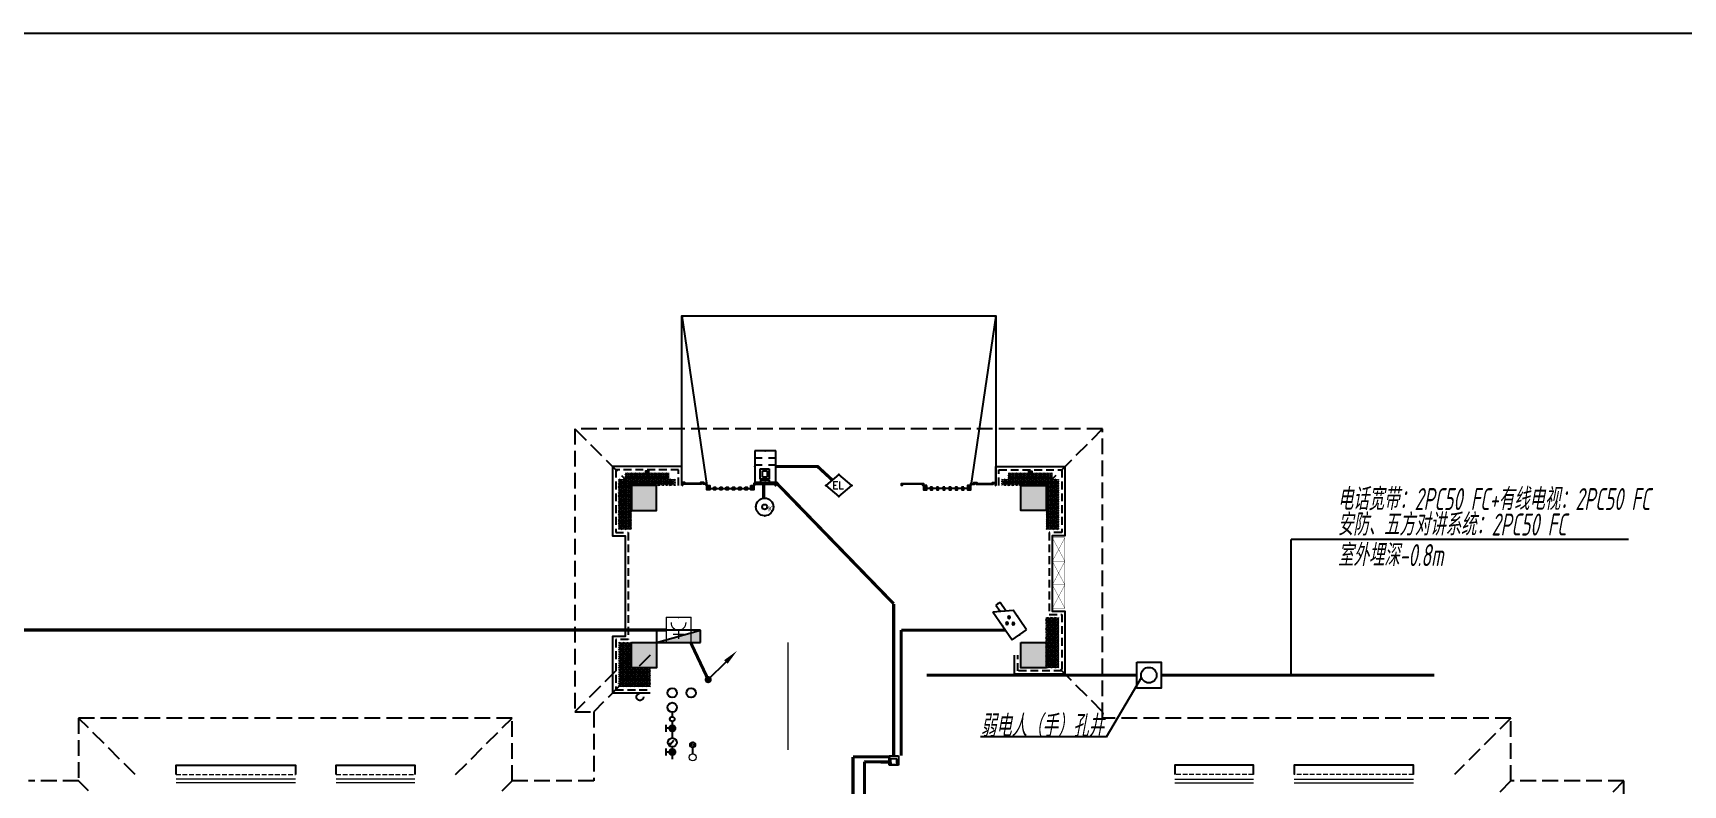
# Model space of a CAD drawing. Extents: x 5031545 to 5313844, y -886381 to -283477.
# Drawn here: x 5100600 to 5126867, y -809246 to -797281 of the extents above; entities that cross this region are included whole.
import ezdxf
from ezdxf.enums import TextEntityAlignment as Align

# ---------------------------------------------------------------- set-up
doc = ezdxf.new("R2010")
doc.units = 0
doc.header["$LTSCALE"] = 1000
doc.header["$MEASUREMENT"] = 0
doc.linetypes.add('DASH', pattern=[0.35, 0.25, -0.1])
doc.linetypes.add('HIDDEN', pattern=[0.375, 0.25, -0.125])
doc.layers.get('0').update_dxf_attribs({"linetype": 'CONTINUOUS'})
for name, color, linetype in [('!!DIM-动力', 7, 'CONTINUOUS'), ('!!电气', 1, 'CONTINUOUS'), ('A-EQPM-MECH', 191, 'CONTINUOUS'), ('DIM-照明', 7, 'CONTINUOUS'), ('EQUIP-安防', 3, 'CONTINUOUS'), ('EQUIP_消火栓', 7, 'CONTINUOUS'), ('LWIRE', 4, 'CONTINUOUS'), ('VPIPE-凝结', 150, 'CONTINUOUS'), ('VPIPE-消防', 1, 'TG_X'), ('VPIPE-给水', 3, 'TG_J'), ('VPIPE-雨水', 4, 'DASH'), ('WIRE-安防', 4, 'CONTINUOUS'), ('WIRE-消防', 4, 'CONTINUOUS'), ('WIRE-综合布线', 5, 'DASH'), ('修改标示', 212, 'CONTINUOUS'), ('卫生间', 6, 'CONTINUOUS'), ('污水', 3, 'CONTINUOUS'), ('电气', 6, 'CONTINUOUS'), ('看线', 185, 'CONTINUOUS'), ('立面', 73, 'CONTINUOUS'), ('立面-看线', 251, 'CONTINUOUS'), ('给水', 4, 'CONTINUOUS'), ('设备', 253, 'CONTINUOUS'), ('铝合金', 144, 'CONTINUOUS')]:
    doc.layers.add(name, color=color, linetype=linetype)
for name, color, linetype, lineweight in [('EQUIP-消防', 3, 'CONTINUOUS', 20), ('EQUIP_地漏', 7, 'CONTINUOUS', 18), ('PUB_HATCH', 8, 'CONTINUOUS', 9), ('STAIR', 252, 'CONTINUOUS', 20), ('VPIPE-废水', 31, 'TG_F', 18), ('平面-栏杆', 56, 'CONTINUOUS', 15), ('平面-看线', 252, 'CONTINUOUS', 15)]:
    doc.layers.add(name, color=color, linetype=linetype, lineweight=lineweight)
doc.styles.add('_TEL_DIM', font='simplex.shx', dxfattribs={"width": 0.8, "height": 3.5, "bigfont": 'hztxt.shx'})
doc.styles.add('HZTXT', font='gbeitc.shx', dxfattribs={"width": 0.8, "height": 400, "bigfont": 'hztxt.shx'})
doc.styles.add('SM1', font='realsz.shx', dxfattribs={"width": 0.75, "bigfont": 'realhz.shx'})
doc.styles.get("Standard").update_dxf_attribs({"font": 'gbenor.shx', "bigfont": 'gbcbig.shx'})
doc.styles.add('TG_LINETYPE', font='SIMPLEX', dxfattribs={"width": 0.8, "height": 3, "bigfont": 'HZTXT'})
doc.linetypes.add('TG_F', pattern='A,2,-0.3,["F",TG_LINETYPE,S=0.1,R=0,X=-0.23,Y=-0.15],0', length=2.3)
doc.linetypes.add('TG_J', pattern='A,2,-0.22,["J",TG_LINETYPE,S=0.1,R=0,X=-0.18,Y=-0.15],0', length=2.22)
doc.linetypes.add('TG_X', pattern='A,4,-0.3,["X",TG_LINETYPE,S=0.1,R=0,X=-0.23,Y=-0.15],0', length=4.3)
pattern_1 = [(45, (-854050.0314, -780765.502), (-2.24506403, 2.24506403), [])]
pattern_2 = [(45, (-854250.0314, -781835.0013), (-2.24506403, 2.24506403), [])]
pattern_3 = [(45, (-665992.5176, -940480.515), (-2.24506403, 2.24506403), [])]
pattern_4 = [(45, (-665892.5176, -940480.516), (-2.24506403, 2.24506403), [])]
pattern_5 = [(45, (-665792.5176, -940480.5168), (-2.24506403, 2.24506403), [])]
pattern_6 = [(45, (-665692.5176, -940480.5177), (-2.24506403, 2.24506403), [])]
pattern_7 = [(45, (-665592.5176, -940480.5187), (-2.24506403, 2.24506403), [])]
pattern_8 = [(45, (-665492.5176, -940480.5196), (-2.24506403, 2.24506403), [])]
pattern_9 = [(45, (-666102.5183, -940480.5144), (-2.24506403, 2.24506403), [])]
pattern_10 = [(45, (-665402.515, -940480.5106), (-2.24506403, 2.24506403), [])]
pattern_11 = [(0, (-421417.214, -517416.726), (30.95625, 17.872595), [20.6375, -41.275]), (120, (-421417.214, -517416.726), (-30.9562463, 17.8726014), [20.6375, -41.275]), (60, (-421417.214, -517416.726), (3.7e-06, 35.7451964), [-41.275, 20.6375])]

# ---------------------------------------------------------------- blocks, each defined once
blk = doc.blocks.new('A$C2705576B')
at = {"layer": '给水'}
h = blk.add_hatch(color=252, dxfattribs=at)
edge = h.paths.add_edge_path()
edge.add_arc((417, -1741), 47.2, 0, 360)
h = blk.add_hatch(color=252, dxfattribs=at)
edge = h.paths.add_edge_path()
edge.add_arc((795, -1741), 47.2, 0, 360)
at = {"layer": '给水', "color": 252}
for p, q in [((363, -1645), (472, -1645)), ((417, -1741), (417, -1645)), ((601, -1768), (525, -1704)), ((525, -1704), (564, -1715)), ((740, -1645), (849, -1645)), ((795, -1741), (795, -1645))]:
    blk.add_line(p, q, dxfattribs=at)
at = {"layer": '给水', "color": 252, "const_width": 35.4}
for points in [[(499, -1741), (302, -1741)], [(903, -1741), (641, -1741)], [(1053, -1741), (978, -1741)]]:
    blk.add_lwpolyline(points, dxfattribs=at)
at = {"layer": '给水', "color": 252}
for centre, radius in [((417, -1741), 47.2), ((570, -1741), 70.8), ((795, -1741), 47.2), ((941, -1741), 37.5)]:
    blk.add_circle(centre, radius, dxfattribs=at)
blk = doc.blocks.new('$TwtSys$00000141')
at = {"color": 1}
for p, q in [((-47, 4), (-5, 46)), ((-47, 4), (-5, 46)), ((-44, -18), (18, 44)), ((-44, -18), (18, 44)), ((-33, -33), (33, 33)), ((-33, -33), (33, 33)), ((-16, -44), (44, 16)), ((-16, -44), (44, 16)), ((6, -46), (46, -6)), ((6, -46), (46, -6))]:
    blk.add_line(p, q, dxfattribs=at)
blk.add_circle((0, 0), 47, dxfattribs=at)
blk.add_circle((0, 0), 47, dxfattribs=at)
blk = doc.blocks.new('$TwtSys$00000434')
at = {"color": 252}
for p, q in [((-0.5, 0.5), (-0.5, -0.5)), ((-0.5, -0.5), (0.5, 0.5)), ((0.5, 0.5), (-0.5, 0.5)), ((0.5, -0.5), (0.5, 0.5)), ((-0.5, -0.5), (0.5, -0.5))]:
    blk.add_line(p, q, dxfattribs=at)
blk.add_solid([(0.5, -0.5), (0.5, 0.5), (-0.5, -0.5)], dxfattribs=at)
blk = doc.blocks.new('A$C7D502F78')
at = {"layer": '修改标示', "ltscale": 2}
blk.add_lwpolyline([(-151, 197), (-11, 197), (-11, 142), (-151, 142)], close=True, dxfattribs=at)
blk = doc.blocks.new('BFBTCSD')
at = {"layer": '卫生间', "color": 252, "linetype": 'DASH'}
for p, q in [((689717, 689157), (690617, 688257)), ((698117, 689157), (697217, 688257)), ((689717, 684657), (690617, 685557)), ((696917, 685557), (697817, 684657)), ((697217, 685557), (698117, 684657)), ((683217, 684557), (684117, 683657)), ((700017, 683657), (699117, 684557)), ((705117, 683657), (706017, 684557)), ((681417, 683557), (682317, 682657)), ((683217, 683557), (684117, 682657)), ((700017, 682657), (699117, 683557)), ((705117, 682657), (706017, 683557)), ((681417, 673857), (682317, 674757)), ((684017, 673857), (684917, 674757)), ((705217, 673857), (704317, 674757)), ((684017, 672657), (684917, 673557)), ((705217, 672657), (704317, 673557))]:
    blk.add_line(p, q, dxfattribs=at)
blk.add_lwpolyline([(706817, 673857), (705217, 673857), (705217, 672657), (684017, 672657), (684017, 673857), (681417, 673857), (681417, 683557), (683217, 683557), (683217, 684557), (689717, 684557), (689717, 689157), (698117, 689157), (698117, 684657), (697817, 684657), (697817, 683557), (699117, 683557), (699117, 684557), (706017, 684557), (706017, 683557), (706817, 683557)], dxfattribs=at)
blk = doc.blocks.new('A$C028C60F5')
at = {"color": 252}
blk.add_lwpolyline([(400, 0), (0, 0), (0, -400), (400, -400)], close=True, dxfattribs=at)
at = {"layer": 'PUB_HATCH', "color": 252}
blk.add_solid([(0, -400), (400, -400), (0, 0), (400, 0)], dxfattribs=at)
blk = doc.blocks.new('A$C3EFA6995')
for p in [(9700, 100), (9700, -2400), (15900, -2400)]:
    blk.add_blockref('A$C028C60F5', p)
at = {"xscale": -1}
blk.add_blockref('A$C028C60F5', (16300, 100), dxfattribs=at)
blk = doc.blocks.new('A$C146474E2')
at = {"layer": '立面'}
h = blk.add_hatch(dxfattribs=at)
h.set_pattern_fill('ANSI31', color=252, scale=2)
h.set_pattern_definition(pattern_1)
h.paths.add_polyline_path([(34225, 14800), (34275, 14800), (34275, 14830), (34225, 14830)])
h = blk.add_hatch(dxfattribs=at)
h.set_pattern_fill('ANSI31', color=252, scale=2)
h.set_pattern_definition(pattern_1)
h.paths.add_polyline_path([(40375, 14800), (40325, 14800), (40325, 14830), (40375, 14830)])
h = blk.add_hatch(dxfattribs=at)
h.set_pattern_fill('ANSI31', color=252, scale=2)
h.set_pattern_definition([(45, (-666042.2825, -940480.332), (-2.24506403, 2.24506403), [])])
h.paths.add_polyline_path([(34800, 14600), (35200, 14600), (35200, 14630), (35150, 14630), (35150, 14650), (35100, 14650), (35100, 14630), (34850, 14630), (34850, 14650), (34800, 14650)])
h.paths.add_polyline_path([(34810, 14600), (35190, 14600), (35190, 14620), (35140, 14620), (35140, 14640), (35110, 14640), (35110, 14620), (34840, 14620), (34840, 14640), (34810, 14640)])
h = blk.add_hatch(dxfattribs=at)
h.set_pattern_fill('ANSI31', color=252, scale=2)
h.set_pattern_definition(pattern_9)
h.paths.add_polyline_path([(35200, 14600), (35250, 14600), (35250, 14533), (35200, 14533)])
h = blk.add_hatch(dxfattribs=at)
h.set_pattern_fill('ANSI31', color=252, scale=2)
h.set_pattern_definition(pattern_3)
h.paths.add_polyline_path([(35310, 14573), (35340, 14573), (35340, 14533), (35310, 14533)])
h = blk.add_hatch(dxfattribs=at)
h.set_pattern_fill('ANSI31', color=252, scale=2)
h.set_pattern_definition(pattern_4)
h.paths.add_polyline_path([(35410, 14573), (35440, 14573), (35440, 14533), (35410, 14533)])
h = blk.add_hatch(dxfattribs=at)
h.set_pattern_fill('ANSI31', color=252, scale=2)
h.set_pattern_definition(pattern_5)
h.paths.add_polyline_path([(35510, 14573), (35540, 14573), (35540, 14533), (35510, 14533)])
h = blk.add_hatch(dxfattribs=at)
h.set_pattern_fill('ANSI31', color=252, scale=2)
h.set_pattern_definition(pattern_6)
h.paths.add_polyline_path([(35610, 14573), (35640, 14573), (35640, 14533), (35610, 14533)])
h = blk.add_hatch(dxfattribs=at)
h.set_pattern_fill('ANSI31', color=252, scale=2)
h.set_pattern_definition(pattern_7)
h.paths.add_polyline_path([(35710, 14573), (35740, 14573), (35740, 14533), (35710, 14533)])
h = blk.add_hatch(dxfattribs=at)
h.set_pattern_fill('ANSI31', color=252, scale=2)
h.set_pattern_definition(pattern_8)
h.paths.add_polyline_path([(35810, 14573), (35840, 14573), (35840, 14533), (35810, 14533)])
h = blk.add_hatch(dxfattribs=at)
h.set_pattern_fill('ANSI31', color=252, scale=2)
h.set_pattern_definition(pattern_10)
h.paths.add_polyline_path([(35900, 14600), (35950, 14600), (35950, 14533), (35900, 14533)])
h = blk.add_hatch(dxfattribs=at)
h.set_pattern_fill('ANSI31', color=252, scale=2)
h.set_pattern_definition(pattern_2)
edge = h.paths.add_edge_path()
edge.add_line((35950, 14600), (35960, 14600))
edge.add_line((35960, 14600), (35960, 14620))
edge.add_line((35960, 14620), (36290, 14620))
edge.add_line((36290, 14620), (36290, 14600))
edge.add_line((36290, 14600), (36300, 14600))
edge.add_line((36300, 14600), (36300, 14630))
edge.add_line((36300, 14630), (35950, 14630))
edge.add_line((35950, 14630), (35950, 14600))
h = blk.add_hatch(dxfattribs=at)
h.set_pattern_fill('ANSI31', color=252, scale=2)
h.set_pattern_definition(pattern_2)
edge = h.paths.add_edge_path()
edge.add_line((38650, 14600), (38640, 14600))
edge.add_line((38640, 14600), (38640, 14620))
edge.add_line((38640, 14620), (38310, 14620))
edge.add_line((38310, 14620), (38310, 14600))
edge.add_line((38310, 14600), (38300, 14600))
edge.add_line((38300, 14600), (38300, 14630))
edge.add_line((38300, 14630), (38650, 14630))
edge.add_line((38650, 14630), (38650, 14600))
h = blk.add_hatch(dxfattribs=at)
h.set_pattern_fill('ANSI31', color=252, scale=2)
h.set_pattern_definition(pattern_10)
h.paths.add_polyline_path([(38700, 14600), (38650, 14600), (38650, 14533), (38700, 14533)])
h = blk.add_hatch(dxfattribs=at)
h.set_pattern_fill('ANSI31', color=252, scale=2)
h.set_pattern_definition(pattern_8)
h.paths.add_polyline_path([(38790, 14573), (38760, 14573), (38760, 14533), (38790, 14533)])
h = blk.add_hatch(dxfattribs=at)
h.set_pattern_fill('ANSI31', color=252, scale=2)
h.set_pattern_definition(pattern_7)
h.paths.add_polyline_path([(38890, 14573), (38860, 14573), (38860, 14533), (38890, 14533)])
h = blk.add_hatch(dxfattribs=at)
h.set_pattern_fill('ANSI31', color=252, scale=2)
h.set_pattern_definition(pattern_6)
h.paths.add_polyline_path([(38990, 14573), (38960, 14573), (38960, 14533), (38990, 14533)])
h = blk.add_hatch(dxfattribs=at)
h.set_pattern_fill('ANSI31', color=252, scale=2)
h.set_pattern_definition(pattern_5)
h.paths.add_polyline_path([(39090, 14573), (39060, 14573), (39060, 14533), (39090, 14533)])
h = blk.add_hatch(dxfattribs=at)
h.set_pattern_fill('ANSI31', color=252, scale=2)
h.set_pattern_definition(pattern_4)
h.paths.add_polyline_path([(39190, 14573), (39160, 14573), (39160, 14533), (39190, 14533)])
h = blk.add_hatch(dxfattribs=at)
h.set_pattern_fill('ANSI31', color=252, scale=2)
h.set_pattern_definition(pattern_3)
h.paths.add_polyline_path([(39290, 14573), (39260, 14573), (39260, 14533), (39290, 14533)])
h = blk.add_hatch(dxfattribs=at)
h.set_pattern_fill('ANSI31', color=252, scale=2)
h.set_pattern_definition(pattern_9)
h.paths.add_polyline_path([(39400, 14600), (39350, 14600), (39350, 14533), (39400, 14533)])
h = blk.add_hatch(dxfattribs=at)
h.set_pattern_fill('ANSI31', color=252, scale=2)
h.set_pattern_definition([(45, (-666042.3292, -940480.4756), (-2.24506403, 2.24506403), [])])
h.paths.add_polyline_path([(39800, 14600), (39400, 14600), (39400, 14630), (39450, 14630), (39450, 14650), (39500, 14650), (39500, 14630), (39750, 14630), (39750, 14650), (39800, 14650)])
h.paths.add_polyline_path([(39790, 14600), (39410, 14600), (39410, 14620), (39460, 14620), (39460, 14640), (39490, 14640), (39490, 14620), (39760, 14620), (39760, 14640), (39790, 14640)])
at = {"layer": '立面-看线'}
h = blk.add_hatch(dxfattribs=at)
h.set_pattern_fill('HONEY', color=252, scale=13)
h.set_pattern_definition(pattern_11)
h.paths.add_polyline_path([(34600, 14700), (34600, 14800), (33900, 14800), (33900, 14700), (33800, 14700), (33800, 13900), (34000, 13900), (34000, 14600), (34699, 14600), (34699, 14700)])
h = blk.add_hatch(dxfattribs=at)
h.set_pattern_fill('HONEY', color=252, scale=13)
h.set_pattern_definition(pattern_11)
h.paths.add_polyline_path([(40000, 14700), (40000, 14800), (40700, 14800), (40700, 14700), (40800, 14700), (40800, 13900), (40600, 13900), (40600, 14600), (39901, 14600), (39901, 14700)])
h = blk.add_hatch(dxfattribs=at)
h.set_pattern_fill('HONEY', color=252, scale=13)
h.set_pattern_definition([(0, (-421516.577, -520516.725), (30.95625, 17.872595), [20.6375, -41.275]), (120, (-421516.577, -520516.725), (-30.9562463, 17.8726014), [20.6375, -41.275]), (60, (-421516.577, -520516.725), (3.7e-06, 35.7451964), [-41.275, 20.6375])])
h.paths.add_polyline_path([(40600, 11900), (40600, 11900), (40600, 12500), (40799, 12500), (40799, 11700), (40600, 11700)])
h = blk.add_hatch(dxfattribs=at)
h.set_pattern_fill('HONEY', color=252, scale=13)
h.set_pattern_definition([(0, (-421516.577, -520916.725), (30.95625, 17.872595), [20.6375, -41.275]), (120, (-421516.577, -520916.725), (-30.9562463, 17.8726014), [20.6375, -41.275]), (60, (-421516.577, -520916.725), (3.7e-06, 35.7451964), [-41.275, 20.6375])])
h.paths.add_polyline_path([(33801, 12100), (33800, 11400), (34300, 11400), (34300, 11700), (34000, 11700), (34000, 12100)])
at = {"color": 252, "const_width": 8}
for points in [[(34000, 13900), (33800, 13900), (33800, 14700), (33900, 14700), (33900, 14800), (34190, 14800), (34190, 14800), (34310, 14800), (34310, 14800), (34600, 14800), (34600, 14700), (34700, 14700), (34700, 14600)], [(40600, 13900), (40800, 13900), (40800, 14700), (40700, 14700), (40700, 14800), (40410, 14800), (40410, 14800), (40290, 14800), (40290, 14800), (40000, 14800), (40000, 14700), (39900, 14700), (39900, 14600)], [(40600, 12500), (40800, 12500), (40800, 11700), (40200, 11700), (40200, 11900)], [(34000, 12100), (33800, 12100), (33800, 11400), (34300, 11400)]]:
    blk.add_lwpolyline(points, dxfattribs=at)
at = {"layer": 'A-EQPM-MECH', "color": 252}
for points in [[(34800, 14600), (34800, 17300), (39800, 17300), (39800, 14600)], [(34800, 17300), (35200, 14600)], [(39800, 17300), (39400, 14600)]]:
    blk.add_lwpolyline(points, dxfattribs=at)
at = {"layer": 'STAIR', "color": 252}
blk.add_line((36490, 12100), (36490, 10394), dxfattribs=at)
at = {"layer": 'VPIPE-凝结', "color": 252}
blk.add_line((34975, 10330), (34975, 10428), dxfattribs=at)
at = {"layer": 'VPIPE-废水', "color": 252}
blk.add_circle((34975, 10275), 55, dxfattribs=at)
at = {"layer": 'VPIPE-消防', "color": 252, "linetype": 'Continuous'}
blk.add_circle((34950, 11300), 75, dxfattribs=at)
at = {"layer": 'VPIPE-给水', "color": 252, "linetype": 'Continuous'}
for centre in [(34650, 11300), (34650, 11070)]:
    blk.add_circle(centre, 75, dxfattribs=at)
at = {"layer": 'VPIPE-雨水', "color": 252}
blk.add_circle((34135, 11235), 55, dxfattribs=at)
at = {"layer": '平面-栏杆', "color": 252}
for points in [[(28650, 9930), (26750, 9930)], [(28650, 9870), (26750, 9870)], [(30550, 9930), (29300, 9930)], [(30550, 9870), (29300, 9870)], [(42650, 9930), (43900, 9930)], [(42650, 9870), (43900, 9870)], [(44550, 9930), (46450, 9930)], [(44550, 9870), (46450, 9870)]]:
    blk.add_lwpolyline(points, dxfattribs=at)
at = {"layer": '平面-看线', "color": 252, "linetype": 'DASH', "ltscale": 0.3}
for points in [[(26750, 10000), (28650, 10000)], [(29300, 10000), (30550, 10000)], [(43900, 10000), (42650, 10000)], [(46450, 10000), (44550, 10000)]]:
    blk.add_lwpolyline(points, dxfattribs=at)
at = {"layer": '看线', "color": 252}
for points in [[(34800, 14600), (34800, 14900), (33700, 14900), (33700, 13800), (33900, 13800), (33900, 12200), (33700, 12200), (33700, 11300), (34300, 11300)], [(39800, 14600), (39800, 14900), (40900, 14900), (40900, 13800), (40700, 13800), (40700, 12600), (40900, 12600), (40900, 11600), (40100, 11600), (40100, 11900)]]:
    blk.add_lwpolyline(points, dxfattribs=at)
at = {"layer": '看线', "color": 252, "linetype": 'HIDDEN', "ltscale": 0.5}
for points in [[(34750, 14600), (34750, 14850), (33750, 14850), (33750, 13850), (33950, 13850), (33950, 12150), (33750, 12150), (33750, 11350), (34300, 11350)], [(39850, 14600), (39850, 14850), (40850, 14850), (40850, 13850), (40650, 13850), (40650, 12550), (40850, 12550), (40850, 11650), (40150, 11650), (40150, 11900)]]:
    blk.add_lwpolyline(points, dxfattribs=at)
at = {"layer": '看线', "color": 252, "ltscale": 0.5}
for points in [[(26750, 10000), (26750, 10150), (28650, 10150), (28650, 10000)], [(29300, 10000), (29300, 10150), (30550, 10150), (30550, 10000)], [(43900, 10000), (43900, 10150), (42650, 10150), (42650, 10000)], [(46450, 10000), (46450, 10150), (44550, 10150), (44550, 10000)]]:
    blk.add_lwpolyline(points, dxfattribs=at)
at = {"layer": '立面', "color": 252}
for p, q in [((35410, 14573), (35440, 14573)), ((35410, 14533), (35410, 14573)), ((35440, 14533), (35410, 14533)), ((35440, 14573), (35440, 14533)), ((39190, 14573), (39160, 14573)), ((39160, 14573), (39160, 14533)), ((39160, 14533), (39190, 14533)), ((39190, 14533), (39190, 14573))]:
    blk.add_line(p, q, dxfattribs=at)
for points in [[(34225, 14800), (34275, 14800), (34275, 14830), (34225, 14830)], [(40375, 14800), (40325, 14800), (40325, 14830), (40375, 14830)], [(35200, 14600), (35250, 14600), (35250, 14533), (35200, 14533)], [(35510, 14573), (35540, 14573), (35540, 14533), (35510, 14533)], [(35610, 14573), (35640, 14573), (35640, 14533), (35610, 14533)], [(35710, 14573), (35740, 14573), (35740, 14533), (35710, 14533)], [(35810, 14573), (35840, 14573), (35840, 14533), (35810, 14533)], [(35900, 14600), (35950, 14600), (35950, 14533), (35900, 14533)], [(38700, 14600), (38650, 14600), (38650, 14533), (38700, 14533)], [(38790, 14573), (38760, 14573), (38760, 14533), (38790, 14533)], [(38890, 14573), (38860, 14573), (38860, 14533), (38890, 14533)], [(38990, 14573), (38960, 14573), (38960, 14533), (38990, 14533)], [(39090, 14573), (39060, 14573), (39060, 14533), (39090, 14533)], [(39400, 14600), (39350, 14600), (39350, 14533), (39400, 14533)]]:
    blk.add_lwpolyline(points, close=True, dxfattribs=at)
for points in [[(35950, 14600), (35960, 14600), (35960, 14620), (36290, 14620), (36290, 14600), (36300, 14600), (36300, 14630), (35950, 14630), (35950, 14600)], [(38650, 14600), (38640, 14600), (38640, 14620), (38310, 14620), (38310, 14600), (38300, 14600), (38300, 14630), (38650, 14630), (38650, 14600)]]:
    blk.add_lwpolyline(points, dxfattribs=at)
at = {"layer": '设备', "color": 252, "const_width": 5}
for points in [[(40700, 13395), (40700, 13770), (40900, 13770), (40900, 13395)], [(40700, 13020), (40700, 13395), (40900, 13395), (40900, 13020)], [(40700, 12645), (40700, 13020), (40900, 13020), (40900, 12645)]]:
    blk.add_lwpolyline(points, close=True, dxfattribs=at)
for points in [[(40700, 13770), (40900, 13395)], [(40900, 13770), (40700, 13395)], [(40700, 13395), (40900, 13020)], [(40900, 13395), (40700, 13020)], [(40700, 13020), (40900, 12645)], [(40900, 13020), (40700, 12645)]]:
    blk.add_lwpolyline(points, dxfattribs=at)
at = {"layer": '铝合金', "color": 252}
for p, q in [((35250, 14553), (35310, 14553)), ((35340, 14553), (35410, 14553)), ((35440, 14553), (35510, 14553)), ((35540, 14553), (35610, 14553)), ((35640, 14553), (35710, 14553)), ((35740, 14553), (35810, 14553)), ((35840, 14553), (35900, 14553)), ((38760, 14553), (38700, 14553)), ((38860, 14553), (38790, 14553)), ((38960, 14553), (38890, 14553)), ((39060, 14553), (38990, 14553)), ((39160, 14553), (39090, 14553)), ((39260, 14553), (39190, 14553)), ((39350, 14553), (39290, 14553))]:
    blk.add_line(p, q, dxfattribs=at)
for points in [[(34225, 14800), (34275, 14800), (34275, 14830), (34225, 14830)], [(40375, 14800), (40325, 14800), (40325, 14830), (40375, 14830)], [(35200, 14600), (35250, 14600), (35250, 14533), (35200, 14533)], [(35310, 14573), (35340, 14573), (35340, 14533), (35310, 14533)], [(35410, 14573), (35440, 14573), (35440, 14533), (35410, 14533)], [(35510, 14573), (35540, 14573), (35540, 14533), (35510, 14533)], [(35610, 14573), (35640, 14573), (35640, 14533), (35610, 14533)], [(35710, 14573), (35740, 14573), (35740, 14533), (35710, 14533)], [(35810, 14573), (35840, 14573), (35840, 14533), (35810, 14533)], [(35900, 14600), (35950, 14600), (35950, 14533), (35900, 14533)], [(38700, 14600), (38650, 14600), (38650, 14533), (38700, 14533)], [(38790, 14573), (38760, 14573), (38760, 14533), (38790, 14533)], [(38890, 14573), (38860, 14573), (38860, 14533), (38890, 14533)], [(38990, 14573), (38960, 14573), (38960, 14533), (38990, 14533)], [(39090, 14573), (39060, 14573), (39060, 14533), (39090, 14533)], [(39190, 14573), (39160, 14573), (39160, 14533), (39190, 14533)], [(39290, 14573), (39260, 14573), (39260, 14533), (39290, 14533)], [(39400, 14600), (39350, 14600), (39350, 14533), (39400, 14533)]]:
    blk.add_lwpolyline(points, close=True, dxfattribs=at)
for points in [[(35200, 14600), (35200, 14630), (35150, 14630), (35150, 14650), (35100, 14650), (35100, 14630), (34850, 14630), (34850, 14650), (34800, 14650), (34800, 14600)], [(35190, 14600), (35190, 14620), (35140, 14620), (35140, 14640), (35110, 14640), (35110, 14620), (34840, 14620), (34840, 14640), (34810, 14640), (34810, 14600)], [(35950, 14600), (35960, 14600), (35960, 14620), (36290, 14620), (36290, 14600), (36300, 14600), (36300, 14630), (35950, 14630), (35950, 14600)], [(38650, 14600), (38640, 14600), (38640, 14620), (38310, 14620), (38310, 14600), (38300, 14600), (38300, 14630), (38650, 14630), (38650, 14600)], [(39400, 14600), (39400, 14630), (39450, 14630), (39450, 14650), (39500, 14650), (39500, 14630), (39750, 14630), (39750, 14650), (39800, 14650), (39800, 14600)], [(39410, 14600), (39410, 14620), (39460, 14620), (39460, 14640), (39490, 14640), (39490, 14620), (39760, 14620), (39760, 14640), (39790, 14640), (39790, 14600)]]:
    blk.add_lwpolyline(points, dxfattribs=at)
at = {"color": 252, "xscale": -1}
blk.add_blockref('BFBTCSD', (731217, -673657), dxfattribs=at)
at = {"color": 252, "xscale": -1, "rotation": 359.9999999998162}
blk.add_blockref('A$C3EFA6995', (50300, 14500), dxfattribs=at)
at = {"layer": 'EQUIP_地漏', "color": 252}
blk.add_blockref('$TwtSys$00000141', (34975, 10475), dxfattribs=at)
at = {"layer": 'EQUIP_消火栓', "color": 252, "xscale": 700, "yscale": 200, "zscale": 700}
blk.add_blockref('$TwtSys$00000434', (34750, 12200), dxfattribs=at)
at = {"layer": '修改标示', "color": 252, "ltscale": 2, "xscale": -1}
blk.add_blockref('A$C7D502F78', (36044, 14488), dxfattribs=at)
at = {"layer": '污水', "color": 252, "rotation": 90.00000000046907}
blk.add_blockref('A$C2705576B', (32909, 9942), dxfattribs=at)
blk = doc.blocks.new('A$C04F44ECC')
at = {"layer": '!!电气'}
for p, q in [((0, 0), (-300, 0)), ((-300, 0), (-300, -300)), ((-250, -200), (-250, 0)), ((0, 0), (-223, -27)), ((-50, 0), (-50, -200)), ((0, -300), (0, 0)), ((-223, -27), (-300, -300)), ((-300, -300), (0, -300)), ((-50, -200), (-250, -200))]:
    blk.add_line(p, q, dxfattribs=at)
blk = doc.blocks.new('$equip$00002625')
at = {"linetype": 'Continuous'}
for p, q in [((-0.625, -0.415), (-0.625, 0.415)), ((-0.625, 0.415), (0.625, 0.415)), ((0.071, 0.129), (0.071, 0.415)), ((0.35, 0.129), (0.35, 0.415)), ((0.625, 0.415), (0.625, -0.415)), ((0.625, -0.415), (-0.625, -0.415)), ((0.071, -0.415), (0.071, -0.129)), ((0.35, -0.415), (0.35, -0.129))]:
    blk.add_line(p, q, dxfattribs=at)
for p, q in [((-0.092, 0.153), (-0.504, 0.153)), ((-0.504, 0.153), (-0.504, -0.199)), ((-0.172, 0.073), (-0.424, 0.073)), ((-0.424, 0.073), (-0.424, -0.119)), ((-0.172, -0.119), (-0.172, 0.073)), ((-0.092, -0.199), (-0.092, 0.153)), ((-0.504, -0.199), (-0.092, -0.199)), ((-0.424, -0.119), (-0.172, -0.119))]:
    blk.add_line(p, q)
at = {"const_width": 0.04}
blk.add_lwpolyline([(-0.625, 0.415), (0.625, 0.415), (0.625, -0.415), (-0.625, -0.415), (-0.625, 0.415), (0.625, 0.415)], dxfattribs=at)
for p in [(-0.625, 0), (0, 0.415), (0.625, 0), (0, -0.415)]:
    blk.add_point(p)
at = {"color": 7, "style": '_TEL_DIM', "flags": 1}
blk.add_attdef('A', text='', height=0.000025, dxfattribs=at).set_placement((0, 0), align=Align.MIDDLE_CENTER)
blk = doc.blocks.new('$equip$00002474')
for p, q in [((-0.52, 0), (0, 0.44)), ((0, -0.44), (-0.52, 0)), ((0, 0.44), (0.52, 0)), ((0.52, 0), (0, -0.44))]:
    blk.add_line(p, q)
at = {"const_width": 0.04}
blk.add_lwpolyline([(0, 0.44), (-0.52, 0), (0, -0.44), (0.52, 0), (0, 0.44), (-0.52, 0)], dxfattribs=at)
for p in [(-0.52, 0), (0, 0.44), (0.52, 0), (0, -0.44)]:
    blk.add_point(p)
at = {"color": 7, "style": '_TEL_DIM'}
blk.add_attdef('$TEXT$', text='', height=0.3, dxfattribs=at).set_placement((0.028, 0.012), align=Align.MIDDLE_CENTER)
at = {"color": 7, "style": '_TEL_DIM', "flags": 1}
blk.add_attdef('A', text='', height=0.00002, dxfattribs=at).set_placement((0, 0), align=Align.MIDDLE_CENTER)
blk = doc.blocks.new('$equip$00002656')
for p, q in [((-0.5, 1), (-0.5, 0)), ((0.5, 1), (-0.5, 1)), ((0.5, 0), (0.5, 1)), ((-0.5, 0), (0.5, 0)), ((-0.219, 0.331), (0.222, 0.331)), ((0, 0.5), (0, 0.15))]:
    blk.add_line(p, q)
at = {"const_width": 0.04}
blk.add_lwpolyline([(-0.5, 1), (0.5, 1), (0.5, 0), (-0.5, 0), (-0.5, 1), (0.5, 1)], dxfattribs=at)
blk.add_arc((0, 0.8), 0.3, 180, 0)
for p in [(0, 1), (-0.5, 0.5), (0, 0), (0.5, 0.5)]:
    blk.add_point(p)
at = {"color": 7, "flags": 1}
for tag, height, p in [('A', 0.00002, (0, 0)), ('B', 0.4, (0.762, 0.292))]:
    blk.add_attdef(tag, text='', height=height, dxfattribs=at).set_placement(p, align=Align.MIDDLE_CENTER)
blk = doc.blocks.new('$TelecSys$00000079')
for p, q in [((0.7, 0.7), (0, 0)), ((0.104, 0.104), (0.104, 0.104)), ((-0.104, -0.104), (-0.104, -0.104))]:
    blk.add_line(p, q)
at = {"const_width": 0.142}
blk.add_lwpolyline([(-0.071, 0, 1), (0.071, 0, 1)], format="xyb", close=True, dxfattribs=at)
blk.add_solid([(0.63, 0.77), (0.77, 0.63), (1.15, 1.15)])
at = {"width": 0.8, "flags": 9}
blk.add_attdef('A', (0, 0), '', height=0.00002, dxfattribs=at)
blk = doc.blocks.new('dfgdsgsdg')
at = {"layer": '!!DIM-动力'}
blk.add_lwpolyline([(1783913, 547079), (1784300, 547079), (1784300, 546668), (1783913, 546668)], close=True, dxfattribs=at)
blk.add_circle((1784105, 546875), 124, dxfattribs=at)
blk = doc.blocks.new('$equip$00001465')
for p, q in [((-0.75, 0.1), (-0.457, 0.1)), ((-0.75, -0.1), (-0.75, 0.1)), ((-0.6, 0.35), (-0.2, -0.35)), ((-0.6, 0.35), (0.75, 0.35)), ((0.75, 0.35), (0.75, -0.35)), ((-0.75, -0.1), (-0.343, -0.1)), ((0.75, -0.35), (-0.2, -0.35))]:
    blk.add_line(p, q)
for centre in [(-0.05, -0.05), (0.1, 0.15), (0.25, -0.05)]:
    blk.add_circle(centre, 0.05)
for p in [(-0.75, 0), (0.075, 0.35), (0.75, 0), (0.075, -0.35)]:
    blk.add_point(p)
for points in [[(-0.05, 0), (-0.05, 0), (-0.075, -0.007), (-0.025, -0.007)], [(0.057, 0.175), (0.143, 0.175), (0.05, 0.15), (0.15, 0.15)], [(0.057, 0.125), (0.143, 0.125), (0.05, 0.15), (0.15, 0.15)], [(0.075, 0.193), (0.125, 0.193), (0.057, 0.175), (0.143, 0.175)], [(0.075, 0.107), (0.125, 0.107), (0.057, 0.125), (0.143, 0.125)], [(0.1, 0.2), (0.1, 0.2), (0.075, 0.193), (0.125, 0.193)], [(0.1, 0.1), (0.1, 0.1), (0.075, 0.107), (0.125, 0.107)], [(0.25, 0), (0.25, 0), (0.225, -0.007), (0.275, -0.007)], [(-0.093, -0.025), (-0.007, -0.025), (-0.1, -0.05), (0, -0.05)], [(-0.093, -0.075), (-0.007, -0.075), (-0.1, -0.05), (0, -0.05)], [(-0.075, -0.007), (-0.025, -0.007), (-0.093, -0.025), (-0.007, -0.025)], [(-0.075, -0.093), (-0.025, -0.093), (-0.093, -0.075), (-0.007, -0.075)], [(-0.05, -0.1), (-0.05, -0.1), (-0.075, -0.093), (-0.025, -0.093)], [(0.207, -0.025), (0.293, -0.025), (0.2, -0.05), (0.3, -0.05)], [(0.207, -0.075), (0.293, -0.075), (0.2, -0.05), (0.3, -0.05)], [(0.225, -0.007), (0.275, -0.007), (0.207, -0.025), (0.293, -0.025)], [(0.225, -0.093), (0.275, -0.093), (0.207, -0.075), (0.293, -0.075)], [(0.25, -0.1), (0.25, -0.1), (0.225, -0.093), (0.275, -0.093)]]:
    blk.add_solid(points)
at = {"flags": 9}
blk.add_attdef('A', (-0.016, -0.016), '', height=0.00002, dxfattribs=at)
blk = doc.blocks.new('$equip$00002479')
at = {"const_width": 0.04}
blk.add_lwpolyline([(-0.3, 0, 1), (0.3, 0, 1), (-0.3, 0, 0.942883)], format="xyb", dxfattribs=at)
for radius in [0.3, 0.0841]:
    blk.add_circle((0, 0), radius)
for p in [(-0.3, 0), (0, 0.3), (0.3, 0), (0, -0.3)]:
    blk.add_point(p)
at = {"color": 7, "style": '_TEL_DIM', "flags": 1}
blk.add_attdef('A', text='', height=0.00002, dxfattribs=at).set_placement((0, 0), align=Align.MIDDLE_CENTER)
blk = doc.blocks.new('A$C18BE6784')
at = {"layer": 'EQUIP-安防', "linetype": 'ByBlock', "xscale": 400, "yscale": 400, "zscale": 400}
blk.add_blockref('$equip$00002479', (-47, 62), dxfattribs=at)
at = {"layer": 'EQUIP-安防', "color": 7, "linetype": 'ByBlock', "style": 'SM1', "width": 0.75}
blk.add_text('K', height=71.8, dxfattribs=at).set_placement((0, 0))

msp = doc.modelspace()

# ---------------------------------------------------------------- linework, layer by layer
at = {"layer": '!!电气', "color": 6}
msp.add_line((5064043.6, -797281), (5137648.6, -797281), dxfattribs=at)
at = {"layer": '!!电气'}
for p in [(5126000.1, -805340.8), (5120628, -807503.9)]:
    msp.add_line(p, (5120628, -805341.4), dxfattribs=at)
at = {"layer": 'DIM-照明', "color": 7}
for q in [(5118245.1, -807534.2), (5115686.1, -808480)]:
    msp.add_line((5117690.2, -808480), q, dxfattribs=at)
at = {"layer": 'EQUIP-安防', "color": 4, "const_width": 50}
msp.add_lwpolyline([(5116079.6, -806781.1), (5114422.2, -806781.1)], dxfattribs=at)
at = {"layer": 'WIRE-安防', "color": 6, "const_width": 50, "elevation": 150}
msp.add_lwpolyline([(5112424.4, -804178.7), (5113091.1, -804178.7), (5113323.2, -804392.9)], dxfattribs=at)
at = {"layer": 'WIRE-安防', "color": 6, "const_width": 50}
for points in [[(5112232.9, -804678.4), (5112232.9, -804428.7)], [(5114302.2, -806363.7), (5112424.4, -804428.7)], [(5112252.2, -804680.9), (5112252.2, -804678.4)], [(5114302.2, -808780.9), (5114302.2, -806363.7)], [(5113836.1, -812568.9), (5113836.1, -808875.9)], [(5113836.1, -808875.9), (5114252.3, -808880.9)]]:
    msp.add_lwpolyline(points, dxfattribs=at)
at = {"layer": 'WIRE-消防', "color": 4, "const_width": 50}
for points in [[(5110677.2, -806780.9), (5090394.8, -806780.8)], [(5114422.2, -806781.1), (5114422.2, -808780.8)], [(5111070.5, -806980.9), (5111349.2, -807569.8)], [(5114827.2, -807499.7), (5118171.4, -807499.6)], [(5118558.8, -807499.6), (5122908.9, -807499.6)]]:
    msp.add_lwpolyline(points, dxfattribs=at)
at = {"layer": 'WIRE-综合布线', "color": 4, "const_width": 50}
for points in [[(5113653.3, -812389.5), (5113653.3, -808799.3)], [(5113653.3, -808799.3), (5114227.3, -808799.3)]]:
    msp.add_lwpolyline(points, dxfattribs=at)

# ---------------------------------------------------------------- block references
at = {"layer": '!!DIM-动力', "rotation": 0.001736889965600356}
msp.add_blockref('dfgdsgsdg', (3334275.4, -1354427.1), dxfattribs=at)
at = {"layer": '!!电气', "color": 2}
msp.add_blockref('A$C146474E2', (5076127.2, -819080.9), dxfattribs=at)
at = {"xscale": -0.5, "yscale": 0.5, "zscale": 0.5, "rotation": 180}
msp.add_blockref('A$C04F44ECC', (5114377.3, -808930.9), dxfattribs=at)
at = {"layer": 'EQUIP-安防', "color": 4}
for name, p, xscale, yscale, zscale, rotation in [('$equip$00002625', (5112258.4, -804178.7, 150), -400, 400, 400, 269.9999999925295), ('$equip$00001465', (5116132.5, -806607.7), -399.9999999999999, 399.9999999999999, 399.9999999999999, 124.4370960709231)]:
    msp.add_blockref(name, p, dxfattribs=dict(at, xscale=xscale, yscale=yscale, zscale=zscale, rotation=rotation))
ref = msp.add_blockref('$equip$00002474', (5113427.2, -804480.9), dxfattribs=dict(at, xscale=-400, yscale=400, zscale=400, rotation=359.9999999925295))
ref.add_attrib('$TEXT$', 'EL', dxfattribs={"layer": '0', "color": 7, "height": 120, "rotation": 360, "style": '_TEL_DIM'}).set_placement((5113415.9, -804476), align=Align.MIDDLE_CENTER)
at = {"layer": 'EQUIP-消防', "color": 2, "xscale": 400.0000000000001, "yscale": 400.0000000000001, "zscale": 400.0000000000001, "rotation": 2.996874526223482e-05}
msp.add_blockref('$equip$00002656', (5110877.2, -806980.9), dxfattribs=at)
at = {"layer": 'LWIRE', "color": 4, "xscale": -400, "yscale": 400, "zscale": 400, "rotation": 269.9999999558883}
msp.add_blockref('$TelecSys$00000079', (5111349.2, -807569.8), dxfattribs=at)
at = {"layer": '电气', "linetype": 'ByBlock', "xscale": 1.169999999925494, "yscale": 1.169999999925494, "zscale": 1.169999999925494}
msp.add_blockref('A$C18BE6784', (5112303.1, -804894.2), dxfattribs=at)

# ---------------------------------------------------------------- texts
at = {"layer": 'DIM-照明', "color": 7, "style": 'HZTXT', "width": 0.7}
for s, p in [('电话宽带：2PC50 FC+有线电视：2PC50 FC', (5121369, -804871.7, 1500)), ('安防、五方对讲系统：2PC50 FC', (5121369, -805276.8, 1500)), ('室外埋深-0.8m', (5121372.7, -805763.6, 1500)), ('弱电人（手）孔井', (5115686.1, -808480))]:
    msp.add_text(s, height=350, dxfattribs=at).set_placement(p)

doc.saveas('drawing.dxf')
